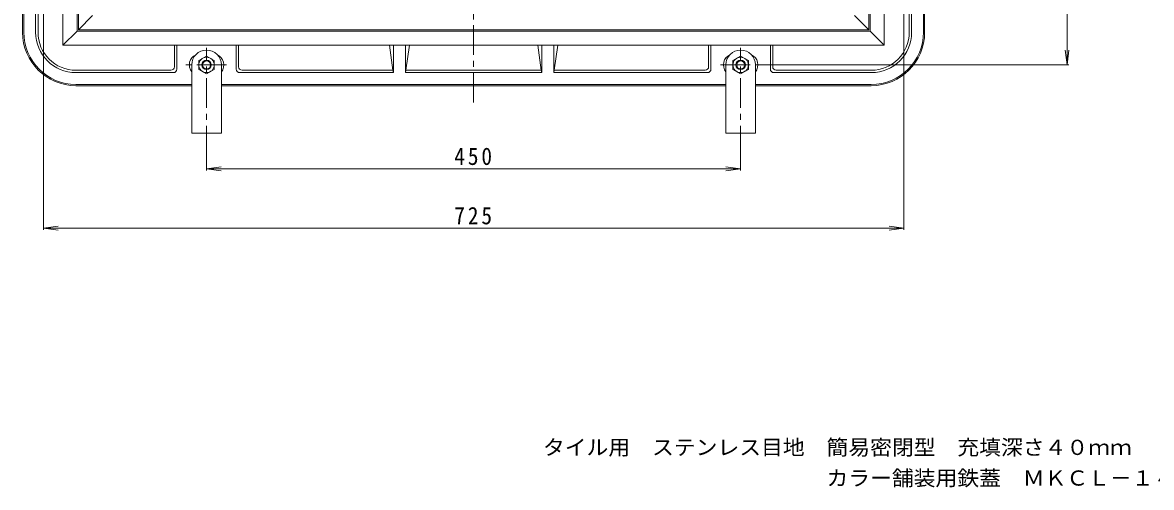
# Model space of a CAD drawing. Units: millimetres at full size, sheet at 1:5. Extents: x -921 to 861, y -686 to 607.
# Drawn here: x -862 to 89, y -686 to -294 of the extents above; entities that cross this region are included whole.
import ezdxf
from ezdxf.enums import TextEntityAlignment as Align

# ---------------------------------------------------------------- set-up
doc = ezdxf.new("R2010")
doc.units = ezdxf.units.MM
doc.header["$LTSCALE"] = 5
doc.linetypes.add('CHAIN1', pattern=[8, 5, -1, 1, -1])
for name, color, linetype, lineweight in [('B-0', 3, 'Continuous', 9), ('B-1', 2, 'Continuous', 9), ('B-4', 7, 'Continuous', 9)]:
    doc.layers.add(name, color=color, linetype=linetype, lineweight=lineweight)
doc.layers.add('F-5_F-5ﾚｲﾔ', color=2, linetype='Continuous')
doc.styles.add('ＭＳ ゴシック', font='')
doc.styles.get('ＭＳ ゴシック').set_extended_font_data('MS Gothic')

msp = doc.modelspace()

# ---------------------------------------------------------------- linework, layer by layer
at = {"layer": 'B-0'}
for p, q in [((-815.317, -300.363), (-815.317, 365.637)), ((-149.317, -300.363), (-149.317, 365.637)), ((-815.317, -300.363), (-803.317, -288.363)), ((-149.317, -300.363), (-161.317, -288.363)), ((-815.317, -300.363), (-149.317, -300.363))]:
    msp.add_line(p, q, dxfattribs=at)
at = {"layer": 'B-0', "linetype": 'CHAIN1'}
msp.add_line((-482.317, -361.479), (-482.317, -194.877), dxfattribs=at)
at = {"layer": 'B-0', "color": 2}
for p, q in [((-707.317, -322.363), (-700.817, -326.116)), ((-257.317, -322.363), (-263.817, -326.116)), ((-719.817, -387.363), (-719.817, -329.863)), ((-700.817, -326.116), (-700.817, -333.61)), ((-263.817, -326.116), (-263.817, -333.61)), ((-244.817, -387.363), (-244.817, -329.863)), ((-707.317, -337.363), (-713.817, -333.61)), ((-707.317, -337.363), (-700.817, -333.61)), ((-257.317, -337.363), (-263.817, -333.61)), ((-257.317, -337.363), (-250.817, -333.61))]:
    msp.add_line(p, q, dxfattribs=at)
for points in [[(-707.317, -322.363), (-713.817, -326.116), (-713.817, -333.61)], [(-257.317, -322.363), (-250.817, -326.116), (-250.817, -333.61)], [(-719.817, -387.363), (-694.816, -387.363), (-694.816, -329.863)], [(-244.817, -387.363), (-269.818, -387.363), (-269.818, -329.863)]]:
    msp.add_lwpolyline(points, dxfattribs=at)
for centre, radius in [((-707.317, -329.868), 6.5), ((-707.317, -329.863), 4), ((-707.317, -329.863), 3.324), ((-257.317, -329.868), 6.5), ((-257.317, -329.863), 4), ((-257.317, -329.863), 3.324)]:
    msp.add_circle(centre, radius, dxfattribs=at)
for centre, radius, start, end in [((-712.317, -329.863), 9.5, 115.56725, 217.8634), ((-707.317, -329.863), 12.5, 0, 180), ((-702.317, -329.863), 9.5, 322.1366, 64.43275), ((-262.317, -329.863), 9.5, 115.56725, 217.8634), ((-257.317, -329.863), 12.5, 0, 180), ((-252.317, -329.863), 9.5, 322.1366, 64.43275)]:
    msp.add_arc(centre, radius, start, end, dxfattribs=at)
at = {"layer": 'B-1'}
for p, q in [((-828.317, -313.363), (-828.317, 378.637)), ((-136.317, -313.363), (-136.317, 378.637)), ((-816.317, 366.637), (-816.317, -301.363)), ((-148.317, 366.637), (-148.317, -301.363)), ((-862.317, -204.862), (-862.317, -302.362)), ((-861.317, -204.862), (-861.317, -302.362)), ((-103.317, -204.862), (-103.317, -302.362)), ((-102.317, -204.862), (-102.317, -302.362)), ((-851.317, -220.363), (-851.317, -302.363)), ((-849.317, -222.363), (-849.317, -302.363)), ((-115.317, -222.363), (-115.317, -302.363)), ((-113.317, -220.363), (-113.317, -302.363)), ((-828.317, -313.363), (-816.317, -301.363)), ((-148.317, -301.363), (-816.317, -301.363)), ((-136.317, -313.363), (-148.317, -301.363)), ((-828.317, -313.363), (-136.317, -313.363)), ((-734.317, -331.363), (-734.317, -313.363)), ((-732.317, -333.363), (-732.317, -313.363)), ((-682.317, -333.363), (-682.317, -313.363)), ((-680.317, -331.363), (-680.317, -313.363)), ((-549.817, -313.363), (-549.817, -336.363)), ((-539.817, -336.363), (-539.817, -313.363)), ((-424.817, -336.363), (-424.817, -313.363)), ((-414.817, -313.363), (-414.817, -336.363)), ((-284.317, -331.363), (-284.317, -313.363)), ((-282.317, -333.363), (-282.317, -313.363)), ((-232.317, -333.363), (-232.317, -313.363)), ((-230.317, -331.363), (-230.317, -313.363)), ((-817.317, -334.363), (-737.317, -334.363)), ((-817.317, -336.363), (-735.317, -336.363)), ((-680.317, -336.363), (-549.817, -336.363)), ((-677.317, -334.363), (-550.317, -334.363)), ((-539.817, -336.363), (-424.817, -336.363)), ((-539.317, -334.363), (-425.317, -334.363)), ((-284.317, -336.363), (-414.817, -336.363)), ((-287.317, -334.363), (-414.317, -334.363)), ((-147.317, -336.363), (-229.317, -336.363)), ((-147.317, -334.363), (-227.317, -334.363)), ((-817.317, -346.363), (-719.817, -346.363)), ((-817.317, -347.363), (-719.817, -347.363)), ((-694.816, -346.363), (-269.818, -346.363)), ((-694.816, -347.363), (-269.818, -347.363)), ((-244.817, -346.363), (-147.317, -346.363)), ((-244.817, -347.363), (-147.317, -347.363))]:
    msp.add_line(p, q, dxfattribs=at)
at = {"layer": 'B-1', "linetype": 'CHAIN1'}
for p, q in [((-707.317, -406.083), (-707.317, -315.525)), ((-257.317, -406.083), (-257.317, -315.525)), ((-690.379, -329.863), (-724.872, -329.863)), ((-274.255, -329.863), (-239.762, -329.863))]:
    msp.add_line(p, q, dxfattribs=at)
at = {"layer": 'B-1'}
for points in [[(-549.817, -336.363), (-550.317, -334.363), (-553.317, -313.363)], [(-536.317, -313.363), (-539.317, -334.363), (-539.817, -336.363)], [(-428.317, -313.363), (-425.317, -334.363), (-424.817, -336.363)], [(-414.817, -336.363), (-414.317, -334.363), (-411.317, -313.363)]]:
    msp.add_lwpolyline(points, dxfattribs=at)
for centre, radius, start, end in [((-817.317, -302.363), 45, 180, 270), ((-817.317, -302.363), 44, 180, 270), ((-817.317, -302.363), 34, 180, 270), ((-817.317, -302.363), 32, 180, 270), ((-147.317, -302.363), 32, 270, 0), ((-147.317, -302.363), 34, 270, 0), ((-147.317, -302.363), 44, 270, 0), ((-147.317, -302.363), 45, 270, 0), ((-737.317, -331.363), 3, 270, 0), ((-677.317, -331.363), 3, 180, 270), ((-287.317, -331.363), 3, 270, 0), ((-227.317, -331.363), 3, 180, 270), ((-735.317, -333.363), 3, 270, 0), ((-679.317, -333.363), 3, 180, 270), ((-285.317, -333.363), 3, 270, 0), ((-229.317, -333.363), 3, 180, 270)]:
    msp.add_arc(centre, radius, start, end, dxfattribs=at)
at = {"layer": 'B-4'}
for p, q in [((17.683, -329.863), (17.683, 395.138)), ((-844.817, -468.863), (-844.817, -207.363)), ((-119.817, -468.863), (-119.817, -207.363)), ((17.683, -329.863), (16.051, -317.47)), ((17.683, -329.863), (19.315, -317.47)), ((19.183, -329.863), (-242.317, -329.863)), ((-707.317, -418.863), (-707.317, -402.363)), ((-257.317, -418.863), (-257.317, -402.363)), ((-707.317, -417.363), (-694.924, -415.731)), ((-707.317, -417.363), (-257.317, -417.363)), ((-707.317, -417.363), (-694.924, -418.994)), ((-257.317, -417.363), (-269.71, -415.731)), ((-257.317, -417.363), (-269.71, -418.994)), ((-844.817, -467.363), (-832.424, -465.731)), ((-119.817, -467.363), (-132.21, -465.731)), ((-844.817, -467.363), (-119.817, -467.363)), ((-844.817, -467.363), (-832.424, -468.994)), ((-119.817, -467.363), (-132.21, -468.994))]:
    msp.add_line(p, q, dxfattribs=at)

# ---------------------------------------------------------------- texts
at = {"layer": 'B-4', "color": 2, "char_height": 14.66, "attachment_point": 7, "style": 'ＭＳ ゴシック'}
for s, insert in [('\\T1.27;\\W0.9;450', (-498.567, -414.363)), ('\\T1.27;\\W0.9;725', (-498.567, -464.363))]:
    msp.add_mtext(s, dxfattribs=dict(at, insert=insert))
at = {"layer": 'F-5_F-5ﾚｲﾔ', "style": 'ＭＳ ゴシック', "width": 1.05}
for s, p in [('タイル用\u3000ステンレス目地\u3000簡易密閉型\u3000充填深さ４０ｍｍ', (-423.884, -662.267)), ('カラー舗装用鉄蓋\u3000ＭＫＣＬ－１４－６０７０', (-185.044, -688.12))]:
    msp.add_text(s, height=12.83, dxfattribs=at).set_placement(p, align=Align.BOTTOM_LEFT)

doc.saveas('drawing.dxf')
